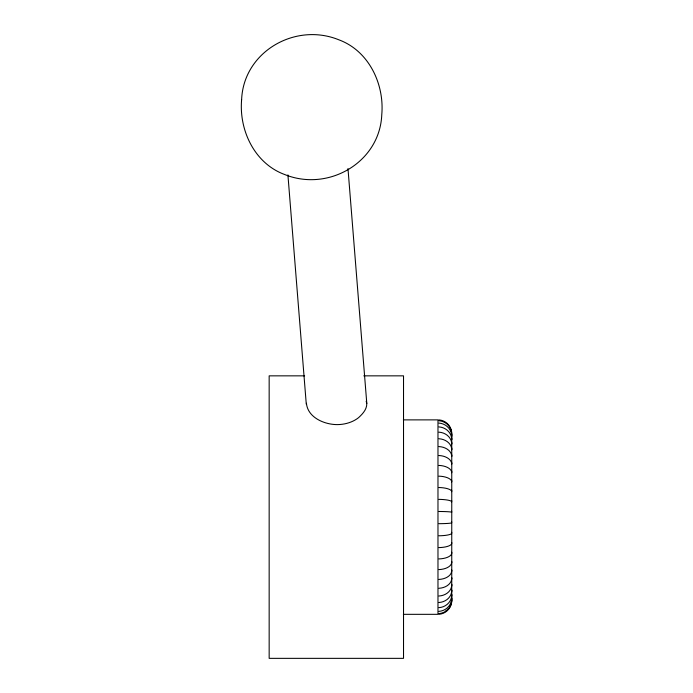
<?xml version="1.0" encoding="UTF-8"?>
<svg xmlns="http://www.w3.org/2000/svg" width="693" height="693" viewBox="0 0 693 693"><rect width="100%" height="100%" fill="white"/><g stroke="black" fill="none" stroke-linecap="round" stroke-linejoin="round"><path stroke-width="1.04" d="M347.981 168.564L366.796 403.421C366.918 409.442 362.682 413.834 358.593 417.645A29.357 21.5 0 0 1 337.543 424.61C324.636 424.705 307.718 417.645 306.427 403.248M304.634 375.849L269.161 375.849L269.161 658.35L403.525 658.35L403.525 375.849L363.756 375.849M403.352 419.88L437.976 419.88L437.976 614.327L403.352 614.327M366.173 401.238L366.796 403.421M287.916 174.879L306.28 404.166M438.877 614.301A13.799 13.799 0 0 0 451.749 600.519L451.758 433.688A13.799 13.799 0 0 0 438.877 419.897M451.749 599.913A13.799 13.695 0 0 1 438.877 613.6M451.749 597.998A13.799 13.384 0 0 1 438.877 611.373M451.749 594.811A13.799 12.855 0 0 1 438.877 607.657M451.749 552.997A13.799 5.934 0 0 1 438.877 558.93M451.749 562.153A13.799 7.45 0 0 1 438.877 569.594M451.749 578.196A13.799 10.1 0 0 1 438.877 588.296M451.749 584.831A13.799 11.201 0 0 1 438.877 596.023M451.749 570.599A13.799 8.844 0 0 1 438.877 579.435M438.877 511.486A13.799 0.797 0 0 1 451.749 512.283M451.749 522.756A13.799 0.936 0 0 1 438.877 523.691M438.877 426.905A13.799 12.803 0 0 1 451.749 439.7M438.877 432.155A13.799 12.058 0 0 1 451.749 444.204M438.877 455.518A13.799 8.74 0 0 1 451.749 464.249M438.877 465.427A13.799 7.337 0 0 1 451.749 472.756M438.877 499.367A13.799 2.521 0 0 1 451.749 501.879M438.877 487.525A13.799 4.201 0 0 1 451.749 491.727M438.877 423.076A13.799 13.349 0 0 1 451.749 436.408M438.877 476.16A13.799 5.813 0 0 1 451.749 481.964M451.749 590.401A13.799 12.119 0 0 1 438.877 602.512M451.749 533.142A13.799 2.651 0 0 1 438.877 535.793M451.749 543.277A13.799 4.331 0 0 1 438.877 547.6M438.877 438.747A13.799 11.123 0 0 1 451.749 449.861M438.877 420.729A13.799 13.678 0 0 1 451.749 434.398M438.877 446.578A13.799 10.005 0 0 1 451.749 456.583M451.49 461.876A13.799 8.844 0 0 1 451.749 463.608M451.49 470.599A13.799 7.45 0 0 1 451.749 472.046M451.749 561.443A13.799 7.337 0 0 1 451.49 562.872M451.749 569.949A13.799 8.74 0 0 1 451.49 571.656M451.749 532.319A13.799 2.521 0 0 1 451.49 532.813M451.749 542.48A13.799 4.201 0 0 1 451.49 543.295M451.749 584.338A13.799 11.123 0 0 1 451.49 586.512M451.749 589.994A13.799 12.058 0 0 1 451.49 592.35M451.49 454.036A13.799 10.1 0 0 1 451.749 456.003M451.49 500.537A13.799 2.651 0 0 1 451.749 501.056M451.49 511.261A13.799 0.936 0 0 1 451.749 511.443M451.749 552.234A13.799 5.813 0 0 1 451.49 553.369M451.749 599.809A13.799 13.678 0 0 1 449.436 607.414M448.336 608.835A13.799 13.678 0 0 1 445.634 611.191M451.749 597.79A13.799 13.349 0 0 1 451.49 600.398M451.49 441.432A13.799 12.119 0 0 1 451.749 443.797M451.49 447.184A13.799 11.201 0 0 1 451.749 449.367M451.749 594.507A13.799 12.803 0 0 1 451.49 597.002M451.749 577.624A13.799 10.005 0 0 1 451.49 579.573M451.49 436.876A13.799 12.855 0 0 1 451.749 439.388M451.49 480.041A13.799 5.934 0 0 1 451.749 481.202M451.49 490.081A13.799 4.331 0 0 1 451.749 490.921M451.749 521.916A13.799 0.797 0 0 1 451.49 522.072M451.49 433.593A13.799 13.384 0 0 1 451.749 436.2M241.623 99.671C238.894 130.258 254.582 163.479 284.65 174.515C328.309 192.238 379.903 162.37 381.774 114.614C384.502 84.018 368.815 50.797 338.747 39.77C295.088 22.037 243.494 51.914 241.623 99.671"/></g></svg>
